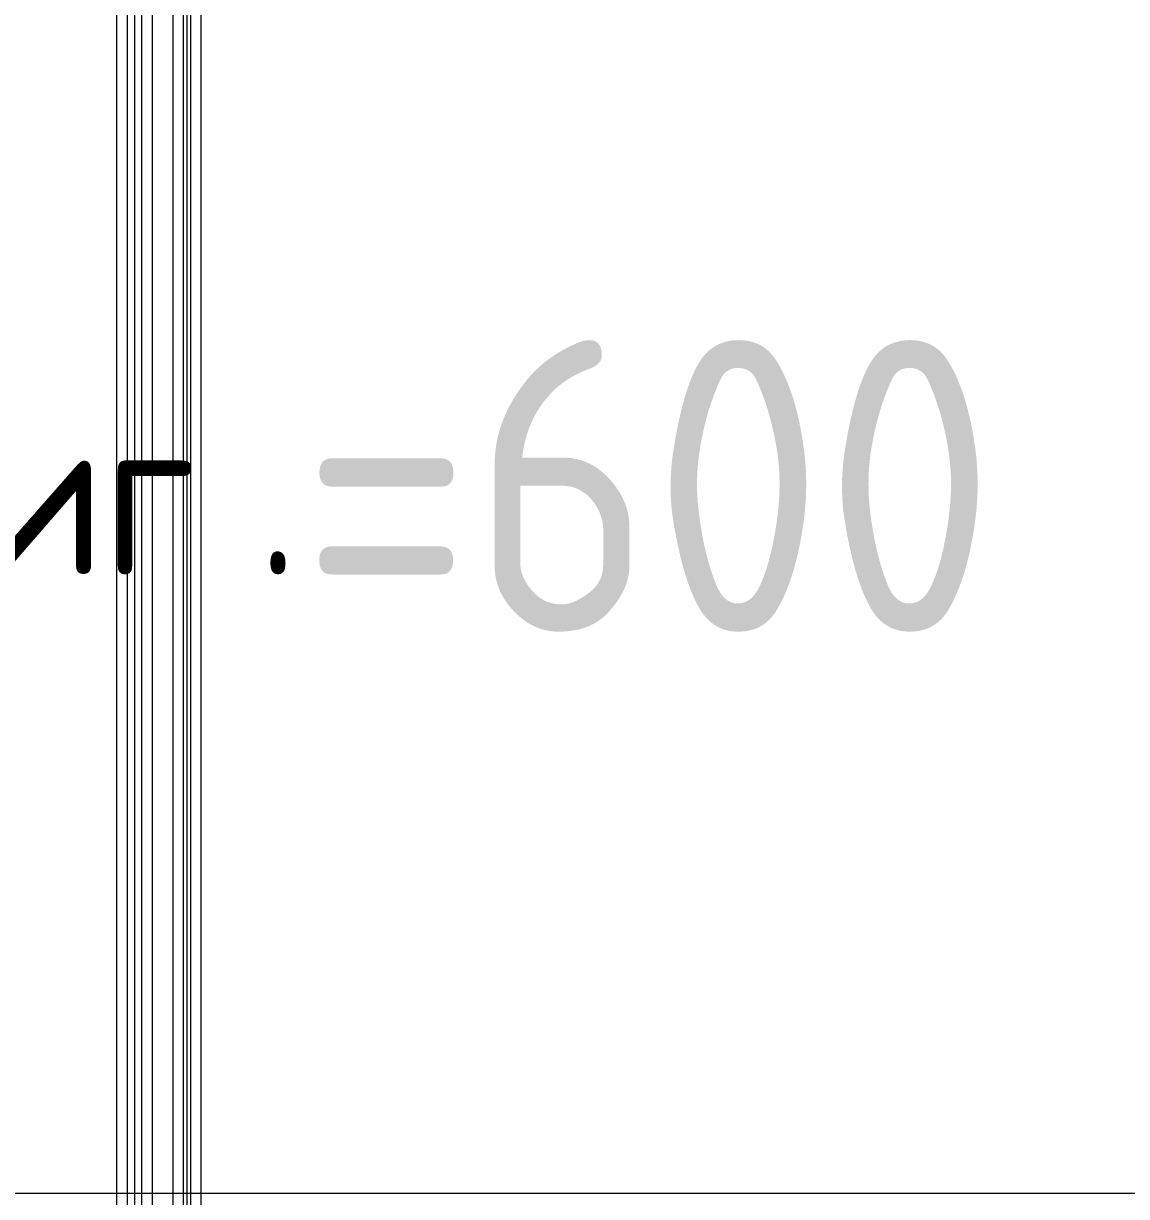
# Model space of a CAD drawing. Header units: millimetres. Extents: x -88595 to 880822, y -1054509 to -148035.
# Drawn here: x 292783 to 293729, y -276529 to -275523 of the extents above; entities that cross this region are included whole.
import ezdxf

# ---------------------------------------------------------------- set-up
doc = ezdxf.new("R2010")
doc.units = ezdxf.units.MM
for name, color, linetype, lineweight in [('Аннотация', 7, 'Continuous', 20), ('Изоляция', 7, 'Continuous', 18), ('Оборудование', 7, 'Continuous', 18), ('Ограждение', 7, 'Continuous', 9), ('Трубопровод', 7, 'Continuous', 18)]:
    doc.layers.add(name, color=color, linetype=linetype, lineweight=lineweight)
doc.styles.add('GOST Common_2', font='GOST_Common.ttf', dxfattribs={"width": 0.9, "height": 350})
doc.styles.add('GOST Common_4', font='GOST_Common.ttf', dxfattribs={"width": 0.9, "height": 3.5})

# ---------------------------------------------------------------- blocks, each defined once
blk = doc.blocks.new('2 этаж')
at = {"layer": 'Ограждение'}
blk.add_line((323432.5, 651281.5), (319132.5, 651281.5), dxfattribs=at)
at = {"layer": 'Аннотация', "width": 0.9}
for s, height, style, p in [('=600', 250, 'GOST Common_2', (322355.5, 651763.4)), ('риг', 138.75, 'GOST Common_4', (321996.4, 651812.6)), ('.', 138.8, 'GOST Common_4', (322317.9, 651812.6))]:
    blk.add_text(s, height=height, dxfattribs=dict(at, style=style)).set_placement(p)

msp = doc.modelspace()

# ---------------------------------------------------------------- linework, layer by layer
at = {"layer": 'Изоляция', "color": 190, "true_color": 0x8000ff}
for p, q in [((292911.1, -274533.1), (292911.1, -278197.1)), ((292935.4, -278197.1), (292935.4, -274533.1))]:
    msp.add_line(p, q, dxfattribs=at)
at = {"layer": 'Изоляция', "color": 134, "true_color": 0x00a6a6}
for p, q in [((292862.9, -274578.9), (292862.9, -278151.2)), ((292893.6, -278151.2), (292893.6, -274578.9))]:
    msp.add_line(p, q, dxfattribs=at)
at = {"layer": 'Трубопровод', "color": 190, "linetype": 'Continuous', "true_color": 0x8000ff}
for p, q in [((292920.1, -274533.1), (292920.1, -278197.1)), ((292926.4, -278197.1), (292926.4, -274533.1))]:
    msp.add_line(p, q, dxfattribs=at)
at = {"layer": 'Трубопровод', "color": 190, "true_color": 0x8000ff}
msp.add_line((292923.2, -274533.1), (292923.2, -278197.1), dxfattribs=at)
msp.add_line((292923.2, -274533.1), (292923.2, -278197.1), dxfattribs=at)
at = {"layer": 'Трубопровод', "color": 134, "linetype": 'Continuous', "true_color": 0x00a6a6}
for p, q in [((292871.9, -274578.9), (292871.9, -278151.2)), ((292884.6, -278151.2), (292884.6, -274578.9))]:
    msp.add_line(p, q, dxfattribs=at)
at = {"layer": 'Трубопровод', "color": 134, "true_color": 0x00a6a6}
msp.add_line((292878.2, -274578.9), (292878.2, -278151.2), dxfattribs=at)
msp.add_line((292878.2, -274578.9), (292878.2, -278151.2), dxfattribs=at)

# ---------------------------------------------------------------- block references
at = {"layer": 'Оборудование', "color": 5, "true_color": 0x0000ff}
msp.add_blockref('2 этаж', (-29334.2, -927808.4), dxfattribs=at)

doc.saveas('drawing.dxf')
